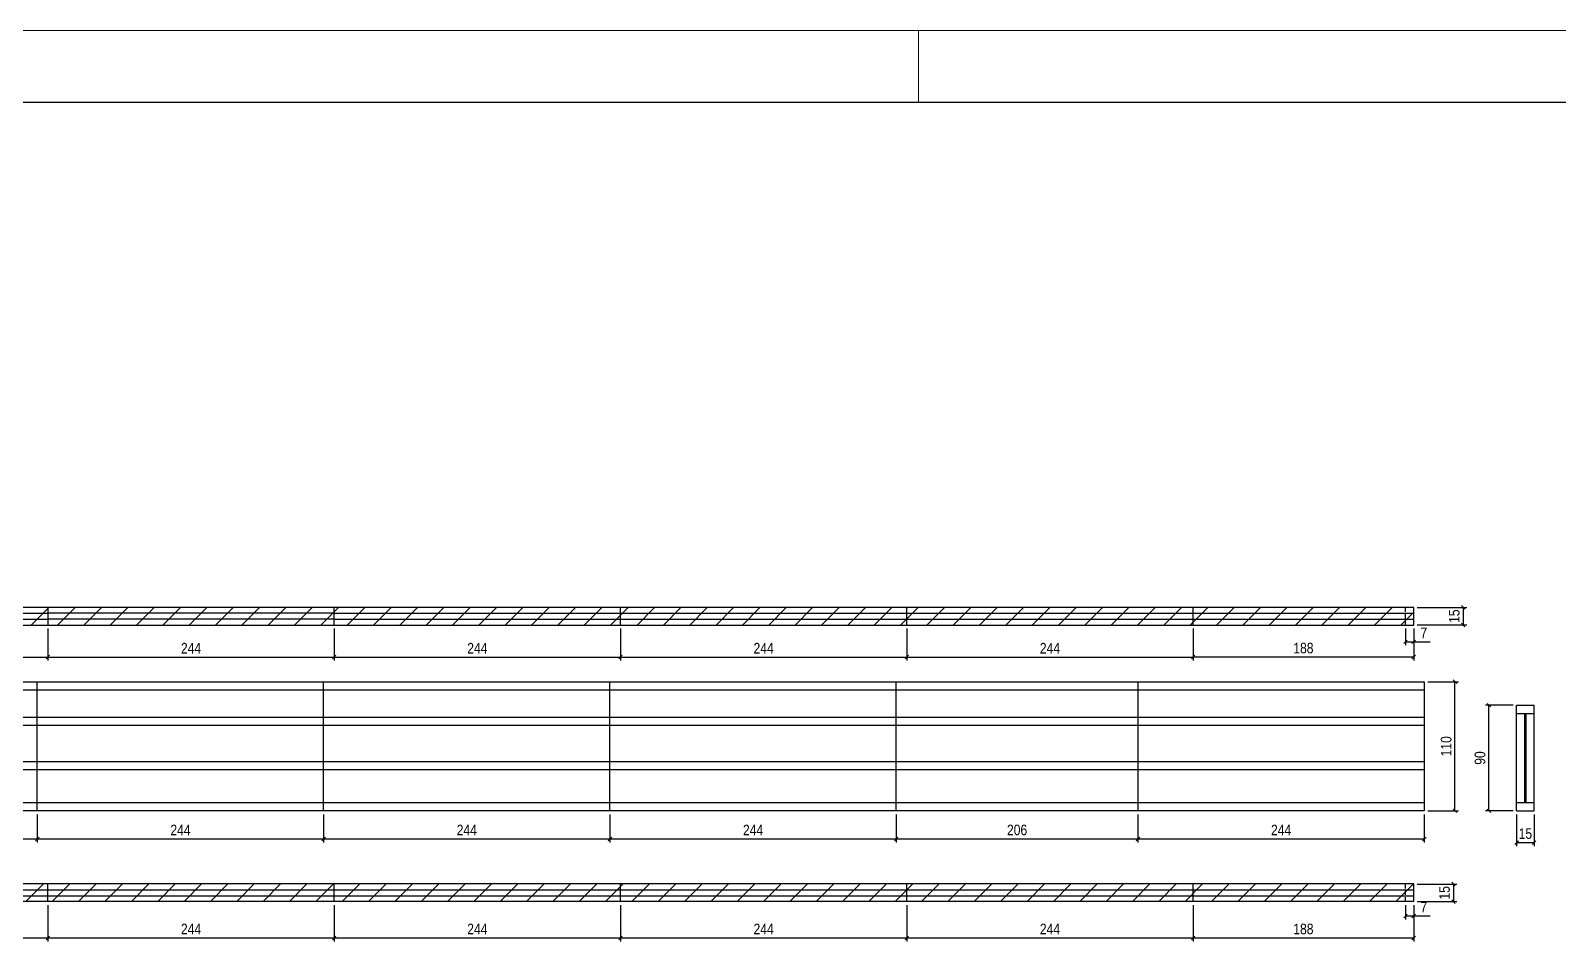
# Model space of a CAD drawing. Extents: x 1860 to 8661, y -614 to 3008.
# Drawn here: x 3394 to 4696, y 2232 to 3008 of the extents above; entities that cross this region are included whole.
import ezdxf

# ---------------------------------------------------------------- set-up
doc = ezdxf.new("R2010")
doc.units = 0
doc.linetypes.add('HIDDEN', pattern=[0.375, 0.25, -0.125])
for name, color, linetype in [('COTA', 241, 'Continuous'), ('Painéis', 200, 'Continuous'), ('SARR_2.2x7', 40, 'Continuous')]:
    doc.layers.add(name, color=color, linetype=linetype)
doc.layers.add('FOLHA', color=255, linetype='Continuous', lineweight=5)
doc.layers.add('Hachura', color=251, linetype='Continuous', lineweight=9)
doc.styles.add('COTA TECNICA-50', font='techl___.ttf', dxfattribs={"height": 9})
doc.dimstyles.new('COTA PAINEL-50', dxfattribs={"dimtxt": 9, "dimasz": 3, "dimexe": 3, "dimexo": 3, "dimgap": 3, "dimtad": 1, "dimdec": 1, "dimzin": 12, "dimdsep": 46, "dimtxsty": 'COTA TECNICA-50', "dimblk1": 'OBLIQUE', "dimblk2": 'OBLIQUE', "dimsah": 1, "dimcen": 0.9, "dimclrd": 4, "dimclre": 4, "dimclrt": 240, "dimadec": 1, "dimazin": 3, "dimtfac": 1, "dimtdec": 1, "dimtmove": 0, "dimatfit": 3, "dimfxl": 1, "dimtolj": 1, "dimtzin": 12, "dimarcsym": 0})

# ---------------------------------------------------------------- blocks, each defined once
blk = doc.blocks.new('_Oblique')
at = {"color": 0, "linetype": 'ByBlock', "lineweight": -2}
blk.add_line((-0.5, -0.5), (0.5, 0.5), dxfattribs=at)
blk = doc.blocks.new('*D1169')
at = {"layer": 'COTA', "color": 4, "lineweight": -2, "transparency": 16777216}
for p, q in [((3164.9, 2262.9), (3164.9, 2232)), ((3408.9, 2262.9), (3408.9, 2232)), ((3164.9, 2235), (3408.9, 2235))]:
    blk.add_line(p, q, dxfattribs=at)
at = {"layer": 'Defpoints', "color": 0, "transparency": 16777216}
for p in [(3164.9, 2265.9), (3408.9, 2265.9), (3408.9, 2235)]:
    blk.add_point(p, dxfattribs=at)
at = {"layer": 'COTA', "color": 4, "lineweight": -2, "transparency": 16777216, "xscale": 3, "yscale": 3, "zscale": 3, "rotation": 180}
blk.add_blockref('_Oblique', (3164.9, 2235), dxfattribs=at)
at = {"layer": 'COTA', "color": 4, "lineweight": -2, "transparency": 16777216, "xscale": 3, "yscale": 3, "zscale": 3}
blk.add_blockref('_Oblique', (3408.9, 2235), dxfattribs=at)
at = {"layer": 'COTA', "color": 240, "transparency": 16777216, "insert": (3286.9, 2242.6), "char_height": 9, "attachment_point": 5, "style": 'COTA TECNICA-50'}
blk.add_mtext('\\A1;244', dxfattribs=at)
blk = doc.blocks.new('*D1170')
at = {"layer": 'COTA', "color": 4, "lineweight": -2, "transparency": 16777216}
for p, q in [((3408.9, 2262.9), (3408.9, 2232)), ((3652.9, 2262.9), (3652.9, 2232)), ((3408.9, 2235), (3652.9, 2235))]:
    blk.add_line(p, q, dxfattribs=at)
at = {"layer": 'Defpoints', "color": 0, "transparency": 16777216}
for p in [(3408.9, 2265.9), (3652.9, 2265.9), (3652.9, 2235)]:
    blk.add_point(p, dxfattribs=at)
at = {"layer": 'COTA', "color": 4, "lineweight": -2, "transparency": 16777216, "xscale": 3, "yscale": 3, "zscale": 3, "rotation": 180}
blk.add_blockref('_Oblique', (3408.9, 2235), dxfattribs=at)
at = {"layer": 'COTA', "color": 4, "lineweight": -2, "transparency": 16777216, "xscale": 3, "yscale": 3, "zscale": 3}
blk.add_blockref('_Oblique', (3652.9, 2235), dxfattribs=at)
at = {"layer": 'COTA', "color": 240, "transparency": 16777216, "insert": (3530.9, 2242.6), "char_height": 9, "attachment_point": 5, "style": 'COTA TECNICA-50'}
blk.add_mtext('\\A1;244', dxfattribs=at)
blk = doc.blocks.new('*D1171')
at = {"layer": 'COTA', "color": 4, "lineweight": -2, "transparency": 16777216}
for p, q in [((3652.9, 2262.9), (3652.9, 2232)), ((3896.9, 2262.9), (3896.9, 2232)), ((3652.9, 2235), (3896.9, 2235))]:
    blk.add_line(p, q, dxfattribs=at)
at = {"layer": 'Defpoints', "color": 0, "transparency": 16777216}
for p in [(3652.9, 2265.9), (3896.9, 2265.9), (3896.9, 2235)]:
    blk.add_point(p, dxfattribs=at)
at = {"layer": 'COTA', "color": 4, "lineweight": -2, "transparency": 16777216, "xscale": 3, "yscale": 3, "zscale": 3, "rotation": 180}
blk.add_blockref('_Oblique', (3652.9, 2235), dxfattribs=at)
at = {"layer": 'COTA', "color": 4, "lineweight": -2, "transparency": 16777216, "xscale": 3, "yscale": 3, "zscale": 3}
blk.add_blockref('_Oblique', (3896.9, 2235), dxfattribs=at)
at = {"layer": 'COTA', "color": 240, "transparency": 16777216, "insert": (3774.9, 2242.6), "char_height": 9, "attachment_point": 5, "style": 'COTA TECNICA-50'}
blk.add_mtext('\\A1;244', dxfattribs=at)
blk = doc.blocks.new('*D1172')
at = {"layer": 'COTA', "color": 4, "lineweight": -2, "transparency": 16777216}
for p, q in [((3896.9, 2262.9), (3896.9, 2232)), ((4140.9, 2262.9), (4140.9, 2232)), ((3896.9, 2235), (4140.9, 2235))]:
    blk.add_line(p, q, dxfattribs=at)
at = {"layer": 'Defpoints', "color": 0, "transparency": 16777216}
for p in [(3896.9, 2265.9), (4140.9, 2265.9), (4140.9, 2235)]:
    blk.add_point(p, dxfattribs=at)
at = {"layer": 'COTA', "color": 4, "lineweight": -2, "transparency": 16777216, "xscale": 3, "yscale": 3, "zscale": 3, "rotation": 180}
blk.add_blockref('_Oblique', (3896.9, 2235), dxfattribs=at)
at = {"layer": 'COTA', "color": 4, "lineweight": -2, "transparency": 16777216, "xscale": 3, "yscale": 3, "zscale": 3}
blk.add_blockref('_Oblique', (4140.9, 2235), dxfattribs=at)
at = {"layer": 'COTA', "color": 240, "transparency": 16777216, "insert": (4018.9, 2242.6), "char_height": 9, "attachment_point": 5, "style": 'COTA TECNICA-50'}
blk.add_mtext('\\A1;244', dxfattribs=at)
blk = doc.blocks.new('*D1173')
at = {"layer": 'COTA', "color": 4, "lineweight": -2, "transparency": 16777216}
for p, q in [((4140.9, 2262.9), (4140.9, 2232)), ((4384.9, 2262.9), (4384.9, 2232)), ((4140.9, 2235), (4384.9, 2235))]:
    blk.add_line(p, q, dxfattribs=at)
at = {"layer": 'Defpoints', "color": 0, "transparency": 16777216}
for p in [(4140.9, 2265.9), (4384.9, 2265.9), (4384.9, 2235)]:
    blk.add_point(p, dxfattribs=at)
at = {"layer": 'COTA', "color": 4, "lineweight": -2, "transparency": 16777216, "xscale": 3, "yscale": 3, "zscale": 3, "rotation": 180}
blk.add_blockref('_Oblique', (4140.9, 2235), dxfattribs=at)
at = {"layer": 'COTA', "color": 4, "lineweight": -2, "transparency": 16777216, "xscale": 3, "yscale": 3, "zscale": 3}
blk.add_blockref('_Oblique', (4384.9, 2235), dxfattribs=at)
at = {"layer": 'COTA', "color": 240, "transparency": 16777216, "insert": (4262.9, 2242.6), "char_height": 9, "attachment_point": 5, "style": 'COTA TECNICA-50'}
blk.add_mtext('\\A1;244', dxfattribs=at)
blk = doc.blocks.new('*D1174')
at = {"layer": 'COTA', "color": 4, "lineweight": -2, "transparency": 16777216}
for p, q in [((4384.9, 2262.9), (4384.9, 2232)), ((4572.9, 2262.9), (4572.9, 2232)), ((4384.9, 2235), (4572.9, 2235))]:
    blk.add_line(p, q, dxfattribs=at)
at = {"layer": 'Defpoints', "color": 0, "transparency": 16777216}
for p in [(4384.9, 2265.9), (4572.9, 2265.9), (4572.9, 2235)]:
    blk.add_point(p, dxfattribs=at)
at = {"layer": 'COTA', "color": 4, "lineweight": -2, "transparency": 16777216, "xscale": 3, "yscale": 3, "zscale": 3, "rotation": 180}
blk.add_blockref('_Oblique', (4384.9, 2235), dxfattribs=at)
at = {"layer": 'COTA', "color": 4, "lineweight": -2, "transparency": 16777216, "xscale": 3, "yscale": 3, "zscale": 3}
blk.add_blockref('_Oblique', (4572.9, 2235), dxfattribs=at)
at = {"layer": 'COTA', "color": 240, "transparency": 16777216, "insert": (4478.9, 2242.6), "char_height": 9, "attachment_point": 5, "style": 'COTA TECNICA-50'}
blk.add_mtext('\\A1;188', dxfattribs=at)
blk = doc.blocks.new('*D1175')
at = {"layer": 'COTA', "color": 4, "lineweight": -2, "transparency": 16777216}
for p, q in [((4565.9, 2262.9), (4565.9, 2250.7)), ((4565.9, 2253.7), (4572.9, 2253.7)), ((4572.9, 2262.9), (4572.9, 2250.7)), ((4572.9, 2253.7), (4587, 2253.7))]:
    blk.add_line(p, q, dxfattribs=at)
at = {"layer": 'Defpoints', "color": 0, "transparency": 16777216}
for p in [(4565.9, 2265.9), (4572.9, 2265.9), (4572.9, 2253.7)]:
    blk.add_point(p, dxfattribs=at)
at = {"layer": 'COTA', "color": 4, "lineweight": -2, "transparency": 16777216, "xscale": 3, "yscale": 3, "zscale": 3, "rotation": 180}
blk.add_blockref('_Oblique', (4565.9, 2253.7), dxfattribs=at)
at = {"layer": 'COTA', "color": 4, "lineweight": -2, "transparency": 16777216, "xscale": 3, "yscale": 3, "zscale": 3}
blk.add_blockref('_Oblique', (4572.9, 2253.7), dxfattribs=at)
at = {"layer": 'COTA', "color": 240, "transparency": 16777216, "insert": (4581.5, 2261.3), "char_height": 9, "attachment_point": 5, "style": 'COTA TECNICA-50'}
blk.add_mtext('\\A1;7', dxfattribs=at)
blk = doc.blocks.new('*D1176')
at = {"layer": 'COTA', "color": 4, "lineweight": -2, "transparency": 16777216}
for p, q in [((4575.9, 2280.9), (4609.8, 2280.9)), ((4606.8, 2280.9), (4606.8, 2265.9)), ((4575.9, 2265.9), (4609.8, 2265.9))]:
    blk.add_line(p, q, dxfattribs=at)
at = {"layer": 'Defpoints', "color": 0, "transparency": 16777216}
for p in [(4572.9, 2280.9), (4572.9, 2265.9), (4606.8, 2265.9)]:
    blk.add_point(p, dxfattribs=at)
at = {"layer": 'COTA', "color": 4, "lineweight": -2, "transparency": 16777216, "xscale": 3, "yscale": 3, "zscale": 3}
for p, rotation in [((4606.8, 2280.9), 90), ((4606.8, 2265.9), 270)]:
    blk.add_blockref('_Oblique', p, dxfattribs=dict(at, rotation=rotation))
at = {"layer": 'COTA', "color": 240, "transparency": 16777216, "insert": (4599.2, 2273.4), "char_height": 9, "attachment_point": 5, "rotation": 90, "style": 'COTA TECNICA-50'}
blk.add_mtext('\\A1;15', dxfattribs=at)
blk = doc.blocks.new('*D1277')
at = {"layer": 'COTA', "color": 4, "lineweight": -2, "transparency": 16777216}
for p, q in [((3155.9, 2340.2), (3155.9, 2316.3)), ((3399.9, 2340.2), (3399.9, 2316.3)), ((3155.9, 2319.3), (3399.9, 2319.3))]:
    blk.add_line(p, q, dxfattribs=at)
at = {"layer": 'Defpoints', "color": 0, "transparency": 16777216}
for p in [(3155.9, 2343.2), (3399.9, 2343.2), (3399.9, 2319.3)]:
    blk.add_point(p, dxfattribs=at)
at = {"layer": 'COTA', "color": 4, "lineweight": -2, "transparency": 16777216, "xscale": 3, "yscale": 3, "zscale": 3, "rotation": 180}
blk.add_blockref('_Oblique', (3155.9, 2319.3), dxfattribs=at)
at = {"layer": 'COTA', "color": 4, "lineweight": -2, "transparency": 16777216, "xscale": 3, "yscale": 3, "zscale": 3}
blk.add_blockref('_Oblique', (3399.9, 2319.3), dxfattribs=at)
at = {"layer": 'COTA', "color": 240, "transparency": 16777216, "insert": (3277.9, 2326.9), "char_height": 9, "attachment_point": 5, "style": 'COTA TECNICA-50'}
blk.add_mtext('\\A1;244', dxfattribs=at)
blk = doc.blocks.new('*D1278')
at = {"layer": 'COTA', "color": 4, "lineweight": -2, "transparency": 16777216}
for p, q in [((3399.9, 2340.2), (3399.9, 2316.3)), ((3643.9, 2340.2), (3643.9, 2316.3)), ((3399.9, 2319.3), (3643.9, 2319.3))]:
    blk.add_line(p, q, dxfattribs=at)
at = {"layer": 'Defpoints', "color": 0, "transparency": 16777216}
for p in [(3399.9, 2343.2), (3643.9, 2343.2), (3643.9, 2319.3)]:
    blk.add_point(p, dxfattribs=at)
at = {"layer": 'COTA', "color": 4, "lineweight": -2, "transparency": 16777216, "xscale": 3, "yscale": 3, "zscale": 3, "rotation": 180}
blk.add_blockref('_Oblique', (3399.9, 2319.3), dxfattribs=at)
at = {"layer": 'COTA', "color": 4, "lineweight": -2, "transparency": 16777216, "xscale": 3, "yscale": 3, "zscale": 3}
blk.add_blockref('_Oblique', (3643.9, 2319.3), dxfattribs=at)
at = {"layer": 'COTA', "color": 240, "transparency": 16777216, "insert": (3521.9, 2326.9), "char_height": 9, "attachment_point": 5, "style": 'COTA TECNICA-50'}
blk.add_mtext('\\A1;244', dxfattribs=at)
blk = doc.blocks.new('*D1279')
at = {"layer": 'COTA', "color": 4, "lineweight": -2, "transparency": 16777216}
for p, q in [((3643.9, 2340.2), (3643.9, 2316.3)), ((3887.9, 2340.2), (3887.9, 2316.3)), ((3643.9, 2319.3), (3887.9, 2319.3))]:
    blk.add_line(p, q, dxfattribs=at)
at = {"layer": 'Defpoints', "color": 0, "transparency": 16777216}
for p in [(3643.9, 2343.2), (3887.9, 2343.2), (3887.9, 2319.3)]:
    blk.add_point(p, dxfattribs=at)
at = {"layer": 'COTA', "color": 4, "lineweight": -2, "transparency": 16777216, "xscale": 3, "yscale": 3, "zscale": 3, "rotation": 180}
blk.add_blockref('_Oblique', (3643.9, 2319.3), dxfattribs=at)
at = {"layer": 'COTA', "color": 4, "lineweight": -2, "transparency": 16777216, "xscale": 3, "yscale": 3, "zscale": 3}
blk.add_blockref('_Oblique', (3887.9, 2319.3), dxfattribs=at)
at = {"layer": 'COTA', "color": 240, "transparency": 16777216, "insert": (3765.9, 2326.9), "char_height": 9, "attachment_point": 5, "style": 'COTA TECNICA-50'}
blk.add_mtext('\\A1;244', dxfattribs=at)
blk = doc.blocks.new('*D1280')
at = {"layer": 'COTA', "color": 4, "lineweight": -2, "transparency": 16777216}
for p, q in [((3887.9, 2340.2), (3887.9, 2316.3)), ((4131.9, 2340.2), (4131.9, 2316.3)), ((3887.9, 2319.3), (4131.9, 2319.3))]:
    blk.add_line(p, q, dxfattribs=at)
at = {"layer": 'Defpoints', "color": 0, "transparency": 16777216}
for p in [(3887.9, 2343.2), (4131.9, 2343.2), (4131.9, 2319.3)]:
    blk.add_point(p, dxfattribs=at)
at = {"layer": 'COTA', "color": 4, "lineweight": -2, "transparency": 16777216, "xscale": 3, "yscale": 3, "zscale": 3, "rotation": 180}
blk.add_blockref('_Oblique', (3887.9, 2319.3), dxfattribs=at)
at = {"layer": 'COTA', "color": 4, "lineweight": -2, "transparency": 16777216, "xscale": 3, "yscale": 3, "zscale": 3}
blk.add_blockref('_Oblique', (4131.9, 2319.3), dxfattribs=at)
at = {"layer": 'COTA', "color": 240, "transparency": 16777216, "insert": (4009.9, 2326.9), "char_height": 9, "attachment_point": 5, "style": 'COTA TECNICA-50'}
blk.add_mtext('\\A1;244', dxfattribs=at)
blk = doc.blocks.new('*D1282')
at = {"layer": 'COTA', "color": 4, "lineweight": -2, "transparency": 16777216}
for p, q in [((4131.9, 2340.2), (4131.9, 2316.3)), ((4337.9, 2340.2), (4337.9, 2316.3)), ((4131.9, 2319.3), (4337.9, 2319.3))]:
    blk.add_line(p, q, dxfattribs=at)
at = {"layer": 'Defpoints', "color": 0, "transparency": 16777216}
for p in [(4131.9, 2343.2), (4337.9, 2343.2), (4337.9, 2319.3)]:
    blk.add_point(p, dxfattribs=at)
at = {"layer": 'COTA', "color": 4, "lineweight": -2, "transparency": 16777216, "xscale": 3, "yscale": 3, "zscale": 3, "rotation": 180}
blk.add_blockref('_Oblique', (4131.9, 2319.3), dxfattribs=at)
at = {"layer": 'COTA', "color": 4, "lineweight": -2, "transparency": 16777216, "xscale": 3, "yscale": 3, "zscale": 3}
blk.add_blockref('_Oblique', (4337.9, 2319.3), dxfattribs=at)
at = {"layer": 'COTA', "color": 240, "transparency": 16777216, "insert": (4234.9, 2326.9), "char_height": 9, "attachment_point": 5, "style": 'COTA TECNICA-50'}
blk.add_mtext('\\A1;206', dxfattribs=at)
blk = doc.blocks.new('*D1283')
at = {"layer": 'COTA', "color": 4, "lineweight": -2, "transparency": 16777216}
for p, q in [((4337.9, 2340.2), (4337.9, 2316.3)), ((4581.9, 2340.2), (4581.9, 2316.3)), ((4337.9, 2319.3), (4581.9, 2319.3))]:
    blk.add_line(p, q, dxfattribs=at)
at = {"layer": 'Defpoints', "color": 0, "transparency": 16777216}
for p in [(4337.9, 2343.2), (4581.9, 2343.2), (4581.9, 2319.3)]:
    blk.add_point(p, dxfattribs=at)
at = {"layer": 'COTA', "color": 4, "lineweight": -2, "transparency": 16777216, "xscale": 3, "yscale": 3, "zscale": 3, "rotation": 180}
blk.add_blockref('_Oblique', (4337.9, 2319.3), dxfattribs=at)
at = {"layer": 'COTA', "color": 4, "lineweight": -2, "transparency": 16777216, "xscale": 3, "yscale": 3, "zscale": 3}
blk.add_blockref('_Oblique', (4581.9, 2319.3), dxfattribs=at)
at = {"layer": 'COTA', "color": 240, "transparency": 16777216, "insert": (4459.9, 2326.9), "char_height": 9, "attachment_point": 5, "style": 'COTA TECNICA-50'}
blk.add_mtext('\\A1;244', dxfattribs=at)
blk = doc.blocks.new('*D1284')
at = {"layer": 'COTA', "color": 4, "lineweight": -2, "transparency": 16777216}
for p, q in [((4584.9, 2453.2), (4611.1, 2453.2)), ((4608.1, 2343.2), (4608.1, 2453.2)), ((4584.9, 2343.2), (4611.1, 2343.2))]:
    blk.add_line(p, q, dxfattribs=at)
at = {"layer": 'Defpoints', "color": 0, "transparency": 16777216}
for p in [(4581.9, 2453.2), (4608.1, 2453.2), (4581.9, 2343.2)]:
    blk.add_point(p, dxfattribs=at)
at = {"layer": 'COTA', "color": 4, "lineweight": -2, "transparency": 16777216, "xscale": 3, "yscale": 3, "zscale": 3}
for p, rotation in [((4608.1, 2453.2), 90), ((4608.1, 2343.2), 270)]:
    blk.add_blockref('_Oblique', p, dxfattribs=dict(at, rotation=rotation))
at = {"layer": 'COTA', "color": 240, "transparency": 16777216, "insert": (4600.6, 2398.2), "char_height": 9, "attachment_point": 5, "rotation": 90, "style": 'COTA TECNICA-50'}
blk.add_mtext('\\A1;110', dxfattribs=at)
blk = doc.blocks.new('*D1265')
at = {"layer": 'COTA', "color": 4, "lineweight": -2, "transparency": 16777216}
for p, q in [((4384.9, 2498.5), (4384.9, 2471.2)), ((4572.9, 2498.5), (4572.9, 2471.2)), ((4572.9, 2474.2), (4384.9, 2474.2))]:
    blk.add_line(p, q, dxfattribs=at)
at = {"layer": 'Defpoints', "color": 0, "transparency": 16777216}
for p in [(4384.9, 2501.5), (4572.9, 2501.5), (4384.9, 2474.2)]:
    blk.add_point(p, dxfattribs=at)
at = {"layer": 'COTA', "color": 4, "lineweight": -2, "transparency": 16777216, "xscale": 3, "yscale": 3, "zscale": 3, "rotation": 180}
blk.add_blockref('_Oblique', (4384.9, 2474.2), dxfattribs=at)
at = {"layer": 'COTA', "color": 4, "lineweight": -2, "transparency": 16777216, "xscale": 3, "yscale": 3, "zscale": 3}
blk.add_blockref('_Oblique', (4572.9, 2474.2), dxfattribs=at)
at = {"layer": 'COTA', "color": 240, "transparency": 16777216, "insert": (4478.9, 2481.8), "char_height": 9, "attachment_point": 5, "style": 'COTA TECNICA-50'}
blk.add_mtext('\\A1;188', dxfattribs=at)
blk = doc.blocks.new('*D1268')
at = {"layer": 'COTA', "color": 4, "lineweight": -2, "transparency": 16777216}
for p, q in [((3164.9, 2498.5), (3164.9, 2471.2)), ((3408.9, 2498.5), (3408.9, 2471.2)), ((3164.9, 2474.2), (3408.9, 2474.2))]:
    blk.add_line(p, q, dxfattribs=at)
at = {"layer": 'Defpoints', "color": 0, "transparency": 16777216}
for p in [(3164.9, 2501.5), (3408.9, 2501.5), (3408.9, 2474.2)]:
    blk.add_point(p, dxfattribs=at)
at = {"layer": 'COTA', "color": 4, "lineweight": -2, "transparency": 16777216, "xscale": 3, "yscale": 3, "zscale": 3, "rotation": 180}
blk.add_blockref('_Oblique', (3164.9, 2474.2), dxfattribs=at)
at = {"layer": 'COTA', "color": 4, "lineweight": -2, "transparency": 16777216, "xscale": 3, "yscale": 3, "zscale": 3}
blk.add_blockref('_Oblique', (3408.9, 2474.2), dxfattribs=at)
at = {"layer": 'COTA', "color": 240, "transparency": 16777216, "insert": (3286.9, 2481.7), "char_height": 9, "attachment_point": 5, "style": 'COTA TECNICA-50'}
blk.add_mtext('\\A1;244', dxfattribs=at)
blk = doc.blocks.new('*D1269')
at = {"layer": 'COTA', "color": 4, "lineweight": -2, "transparency": 16777216}
for p, q in [((4565.9, 2498.5), (4565.9, 2484.2)), ((4565.9, 2487.2), (4572.9, 2487.2)), ((4572.9, 2498.5), (4572.9, 2484.2)), ((4572.9, 2487.2), (4587, 2487.2))]:
    blk.add_line(p, q, dxfattribs=at)
at = {"layer": 'Defpoints', "color": 0, "transparency": 16777216}
for p in [(4565.9, 2501.5), (4572.9, 2501.5), (4572.9, 2487.2)]:
    blk.add_point(p, dxfattribs=at)
at = {"layer": 'COTA', "color": 4, "lineweight": -2, "transparency": 16777216, "xscale": 3, "yscale": 3, "zscale": 3, "rotation": 180}
blk.add_blockref('_Oblique', (4565.9, 2487.2), dxfattribs=at)
at = {"layer": 'COTA', "color": 4, "lineweight": -2, "transparency": 16777216, "xscale": 3, "yscale": 3, "zscale": 3}
blk.add_blockref('_Oblique', (4572.9, 2487.2), dxfattribs=at)
at = {"layer": 'COTA', "color": 240, "transparency": 16777216, "insert": (4581.5, 2494.7), "char_height": 9, "attachment_point": 5, "style": 'COTA TECNICA-50'}
blk.add_mtext('\\A1;7', dxfattribs=at)
blk = doc.blocks.new('*D1270')
at = {"layer": 'COTA', "color": 4, "lineweight": -2, "transparency": 16777216}
for p, q in [((4575.9, 2516.5), (4618.1, 2516.5)), ((4615.1, 2516.5), (4615.1, 2501.5)), ((4575.9, 2501.5), (4618.1, 2501.5))]:
    blk.add_line(p, q, dxfattribs=at)
at = {"layer": 'Defpoints', "color": 0, "transparency": 16777216}
for p in [(4572.9, 2516.5), (4572.9, 2501.5), (4615.1, 2501.5)]:
    blk.add_point(p, dxfattribs=at)
at = {"layer": 'COTA', "color": 4, "lineweight": -2, "transparency": 16777216, "xscale": 3, "yscale": 3, "zscale": 3}
for p, rotation in [((4615.1, 2516.5), 90), ((4615.1, 2501.5), 270)]:
    blk.add_blockref('_Oblique', p, dxfattribs=dict(at, rotation=rotation))
at = {"layer": 'COTA', "color": 240, "transparency": 16777216, "insert": (4607.5, 2509), "char_height": 9, "attachment_point": 5, "rotation": 90, "style": 'COTA TECNICA-50'}
blk.add_mtext('\\A1;15', dxfattribs=at)
blk = doc.blocks.new('*D1272')
at = {"layer": 'COTA', "color": 4, "lineweight": -2, "transparency": 16777216}
for p, q in [((3408.9, 2498.5), (3408.9, 2471.2)), ((3652.9, 2498.5), (3652.9, 2471.2)), ((3408.9, 2474.2), (3652.9, 2474.2))]:
    blk.add_line(p, q, dxfattribs=at)
at = {"layer": 'Defpoints', "color": 0, "transparency": 16777216}
for p in [(3408.9, 2501.5), (3652.9, 2501.5), (3652.9, 2474.2)]:
    blk.add_point(p, dxfattribs=at)
at = {"layer": 'COTA', "color": 4, "lineweight": -2, "transparency": 16777216, "xscale": 3, "yscale": 3, "zscale": 3, "rotation": 180}
blk.add_blockref('_Oblique', (3408.9, 2474.2), dxfattribs=at)
at = {"layer": 'COTA', "color": 4, "lineweight": -2, "transparency": 16777216, "xscale": 3, "yscale": 3, "zscale": 3}
blk.add_blockref('_Oblique', (3652.9, 2474.2), dxfattribs=at)
at = {"layer": 'COTA', "color": 240, "transparency": 16777216, "insert": (3530.9, 2481.7), "char_height": 9, "attachment_point": 5, "style": 'COTA TECNICA-50'}
blk.add_mtext('\\A1;244', dxfattribs=at)
blk = doc.blocks.new('*D1273')
at = {"layer": 'COTA', "color": 4, "lineweight": -2, "transparency": 16777216}
for p, q in [((3652.9, 2498.5), (3652.9, 2471.2)), ((3896.9, 2498.5), (3896.9, 2471.2)), ((3652.9, 2474.2), (3896.9, 2474.2))]:
    blk.add_line(p, q, dxfattribs=at)
at = {"layer": 'Defpoints', "color": 0, "transparency": 16777216}
for p in [(3652.9, 2501.5), (3896.9, 2501.5), (3896.9, 2474.2)]:
    blk.add_point(p, dxfattribs=at)
at = {"layer": 'COTA', "color": 4, "lineweight": -2, "transparency": 16777216, "xscale": 3, "yscale": 3, "zscale": 3, "rotation": 180}
blk.add_blockref('_Oblique', (3652.9, 2474.2), dxfattribs=at)
at = {"layer": 'COTA', "color": 4, "lineweight": -2, "transparency": 16777216, "xscale": 3, "yscale": 3, "zscale": 3}
blk.add_blockref('_Oblique', (3896.9, 2474.2), dxfattribs=at)
at = {"layer": 'COTA', "color": 240, "transparency": 16777216, "insert": (3774.9, 2481.7), "char_height": 9, "attachment_point": 5, "style": 'COTA TECNICA-50'}
blk.add_mtext('\\A1;244', dxfattribs=at)
blk = doc.blocks.new('*D1274')
at = {"layer": 'COTA', "color": 4, "lineweight": -2, "transparency": 16777216}
for p, q in [((3896.9, 2498.5), (3896.9, 2471.2)), ((4140.9, 2498.5), (4140.9, 2471.2)), ((3896.9, 2474.2), (4140.9, 2474.2))]:
    blk.add_line(p, q, dxfattribs=at)
at = {"layer": 'Defpoints', "color": 0, "transparency": 16777216}
for p in [(3896.9, 2501.5), (4140.9, 2501.5), (4140.9, 2474.2)]:
    blk.add_point(p, dxfattribs=at)
at = {"layer": 'COTA', "color": 4, "lineweight": -2, "transparency": 16777216, "xscale": 3, "yscale": 3, "zscale": 3, "rotation": 180}
blk.add_blockref('_Oblique', (3896.9, 2474.2), dxfattribs=at)
at = {"layer": 'COTA', "color": 4, "lineweight": -2, "transparency": 16777216, "xscale": 3, "yscale": 3, "zscale": 3}
blk.add_blockref('_Oblique', (4140.9, 2474.2), dxfattribs=at)
at = {"layer": 'COTA', "color": 240, "transparency": 16777216, "insert": (4018.9, 2481.7), "char_height": 9, "attachment_point": 5, "style": 'COTA TECNICA-50'}
blk.add_mtext('\\A1;244', dxfattribs=at)
blk = doc.blocks.new('*D1275')
at = {"layer": 'COTA', "color": 4, "lineweight": -2, "transparency": 16777216}
for p, q in [((4140.9, 2498.5), (4140.9, 2471.2)), ((4384.9, 2498.5), (4384.9, 2471.2)), ((4140.9, 2474.2), (4384.9, 2474.2))]:
    blk.add_line(p, q, dxfattribs=at)
at = {"layer": 'Defpoints', "color": 0, "transparency": 16777216}
for p in [(4140.9, 2501.5), (4384.9, 2501.5), (4384.9, 2474.2)]:
    blk.add_point(p, dxfattribs=at)
at = {"layer": 'COTA', "color": 4, "lineweight": -2, "transparency": 16777216, "xscale": 3, "yscale": 3, "zscale": 3, "rotation": 180}
blk.add_blockref('_Oblique', (4140.9, 2474.2), dxfattribs=at)
at = {"layer": 'COTA', "color": 4, "lineweight": -2, "transparency": 16777216, "xscale": 3, "yscale": 3, "zscale": 3}
blk.add_blockref('_Oblique', (4384.9, 2474.2), dxfattribs=at)
at = {"layer": 'COTA', "color": 240, "transparency": 16777216, "insert": (4262.9, 2481.7), "char_height": 9, "attachment_point": 5, "style": 'COTA TECNICA-50'}
blk.add_mtext('\\A1;244', dxfattribs=at)
blk = doc.blocks.new('*D1285')
at = {"layer": 'COTA', "color": 4, "lineweight": -2, "transparency": 16777216}
for p, q in [((4660.6, 2340.2), (4660.6, 2313.2)), ((4675.6, 2340.2), (4675.6, 2313.2)), ((4660.6, 2316.2), (4675.6, 2316.2))]:
    blk.add_line(p, q, dxfattribs=at)
at = {"layer": 'Defpoints', "color": 0, "transparency": 16777216}
for p in [(4660.6, 2343.2), (4675.6, 2343.2), (4675.6, 2316.2)]:
    blk.add_point(p, dxfattribs=at)
at = {"layer": 'COTA', "color": 4, "lineweight": -2, "transparency": 16777216, "xscale": 3, "yscale": 3, "zscale": 3, "rotation": 180}
blk.add_blockref('_Oblique', (4660.6, 2316.2), dxfattribs=at)
at = {"layer": 'COTA', "color": 4, "lineweight": -2, "transparency": 16777216, "xscale": 3, "yscale": 3, "zscale": 3}
blk.add_blockref('_Oblique', (4675.6, 2316.2), dxfattribs=at)
at = {"layer": 'COTA', "color": 240, "transparency": 16777216, "insert": (4668.1, 2323.8), "char_height": 9, "attachment_point": 5, "style": 'COTA TECNICA-50'}
blk.add_mtext('\\A1;15', dxfattribs=at)
blk = doc.blocks.new('*D1286')
at = {"layer": 'COTA', "color": 4, "lineweight": -2, "transparency": 16777216}
for p, q in [((4657.6, 2433.2), (4634, 2433.2)), ((4637, 2343.2), (4637, 2433.2)), ((4657.6, 2343.2), (4634, 2343.2))]:
    blk.add_line(p, q, dxfattribs=at)
at = {"layer": 'Defpoints', "color": 0, "transparency": 16777216}
for p in [(4637, 2433.2), (4660.6, 2433.2), (4660.6, 2343.2)]:
    blk.add_point(p, dxfattribs=at)
at = {"layer": 'COTA', "color": 4, "lineweight": -2, "transparency": 16777216, "xscale": 3, "yscale": 3, "zscale": 3}
for p, rotation in [((4637, 2433.2), 90), ((4637, 2343.2), 270)]:
    blk.add_blockref('_Oblique', p, dxfattribs=dict(at, rotation=rotation))
at = {"layer": 'COTA', "color": 240, "transparency": 16777216, "insert": (4629.4, 2388.2), "char_height": 9, "attachment_point": 5, "rotation": 90, "style": 'COTA TECNICA-50'}
blk.add_mtext('\\A1;90', dxfattribs=at)

msp = doc.modelspace()

# ---------------------------------------------------------------- hatches: boundary and pattern name
at = {"layer": 'Hachura', "linetype": 'ByBlock'}
h = msp.add_hatch(dxfattribs=at)
h.set_pattern_fill('ANSI31', color=256, scale=5)
h.set_pattern_definition([(45, (31.793, -187.828), (-11.22532, 11.22532), [])])
h.paths.add_polyline_path([(2920.89, 2516.47), (2676.89, 2516.47), (2676.89, 2501.47), (2920.89, 2501.47)])
h.paths.add_polyline_path([(3164.89, 2516.47), (2920.89, 2516.47), (2920.89, 2501.47), (3164.89, 2501.47)])
h.paths.add_polyline_path([(3408.89, 2516.47), (3164.89, 2516.47), (3164.89, 2501.47), (3408.89, 2501.47)])
h.paths.add_polyline_path([(3652.89, 2516.47), (3408.89, 2516.47), (3408.89, 2501.47), (3652.89, 2501.47)])
h.paths.add_polyline_path([(3896.89, 2516.47), (3652.89, 2516.47), (3652.89, 2501.47), (3896.89, 2501.47)])
h.paths.add_polyline_path([(4140.89, 2516.47), (3896.89, 2516.47), (3896.89, 2501.47), (4140.89, 2501.47)])
h.paths.add_polyline_path([(4384.89, 2516.47), (4140.89, 2516.47), (4140.89, 2501.47), (4384.89, 2501.47)])
h.paths.add_polyline_path([(4572.89, 2516.47), (4384.89, 2516.47), (4384.89, 2501.47), (4572.89, 2501.47)])
h = msp.add_hatch(dxfattribs=at)
h.set_pattern_fill('ANSI31', color=256, scale=5)
h.set_pattern_definition([(45, (0, 88.058), (-11.22532, 11.22532), [])])
h.paths.add_polyline_path([(2920.89, 2265.95), (2920.89, 2280.95), (2676.89, 2280.95), (2676.89, 2265.95)])
h.paths.add_polyline_path([(2920.89, 2280.95), (2920.89, 2265.95), (3164.89, 2265.95), (3164.89, 2280.95)])
h.paths.add_polyline_path([(3408.89, 2265.95), (3408.89, 2280.95), (3164.89, 2280.95), (3164.89, 2265.95)])
h.paths.add_polyline_path([(3652.89, 2265.95), (3652.89, 2280.95), (3408.89, 2280.95), (3408.89, 2265.95)])
h.paths.add_polyline_path([(3896.89, 2265.95), (3896.89, 2280.95), (3652.89, 2280.95), (3652.89, 2265.95)])
h.paths.add_polyline_path([(3896.89, 2280.95), (3896.89, 2265.95), (4140.89, 2265.95), (4140.89, 2280.95)])
h.paths.add_polyline_path([(4384.89, 2265.95), (4384.89, 2280.95), (4140.89, 2280.95), (4140.89, 2265.95)])
h.paths.add_polyline_path([(4384.89, 2280.95), (4384.89, 2265.95), (4572.89, 2265.95), (4572.89, 2280.95)])

# ---------------------------------------------------------------- linework, layer by layer
at = {"color": 30}
msp.add_line((2012.11, 2946.69), (8600.49, 2946.69), dxfattribs=at)
at = {"layer": 'FOLHA'}
for p, q in [((1859.7, 3007.66), (8661.45, 3007.66)), ((4150.82, 3007.66), (4150.82, 2946.69))]:
    msp.add_line(p, q, dxfattribs=at)
at = {"layer": 'Painéis'}
for p, q in [((3408.89, 2516.47), (3408.89, 2501.47)), ((3652.89, 2501.47), (3652.89, 2516.47)), ((3652.89, 2501.47), (3652.89, 2516.47)), ((3896.89, 2501.47), (3896.89, 2516.47)), ((4140.89, 2501.47), (4140.89, 2516.47)), ((4384.89, 2501.47), (4384.89, 2516.47)), ((2667.89, 2453.22), (4581.89, 2453.22)), ((3399.89, 2343.22), (3399.89, 2453.22)), ((3643.89, 2343.22), (3643.89, 2453.22)), ((3887.89, 2343.22), (3887.89, 2453.22)), ((4131.89, 2343.22), (4131.89, 2453.22)), ((4337.89, 2453.22), (4337.89, 2343.22)), ((4581.89, 2453.22), (4581.89, 2343.22)), ((4660.63, 2343.22), (4660.63, 2433.22)), ((4660.63, 2433.22), (4675.63, 2433.22)), ((4675.63, 2343.22), (4675.63, 2433.22)), ((4581.89, 2343.22), (2667.89, 2343.22)), ((4660.63, 2343.22), (4675.63, 2343.22)), ((4572.89, 2280.95), (2676.89, 2280.95)), ((3408.89, 2265.95), (3408.89, 2280.95)), ((3652.89, 2265.95), (3652.89, 2280.95)), ((3896.89, 2265.95), (3896.89, 2280.95)), ((4140.89, 2265.95), (4140.89, 2280.95)), ((4384.89, 2265.95), (4384.89, 2280.95)), ((4572.89, 2265.95), (4572.89, 2280.95)), ((4572.89, 2265.95), (2676.89, 2265.95))]:
    msp.add_line(p, q, dxfattribs=at)
msp.add_lwpolyline([(2676.89, 2501.47), (4572.89, 2501.47), (4572.89, 2516.47), (2676.89, 2516.47)], close=True, dxfattribs=at)
at = {"layer": 'SARR_2.2x7', "linetype": 'HIDDEN', "ltscale": 15}
for p, q in [((4565.89, 2501.47), (4565.89, 2516.47)), ((4565.89, 2265.95), (4565.89, 2280.95))]:
    msp.add_line(p, q, dxfattribs=at)
at = {"layer": 'SARR_2.2x7'}
for p, q in [((3164.89, 2511.47), (3408.89, 2511.47)), ((3164.89, 2506.47), (3408.89, 2506.47)), ((3652.89, 2511.47), (3408.89, 2511.47)), ((3652.89, 2506.47), (3408.89, 2506.47)), ((3652.89, 2511.47), (3896.89, 2511.47)), ((3652.89, 2506.47), (3896.89, 2506.47)), ((3896.89, 2511.47), (4140.89, 2511.47)), ((3896.89, 2506.47), (4140.89, 2506.47)), ((4140.89, 2511.47), (4384.89, 2511.47)), ((4140.89, 2506.47), (4384.89, 2506.47)), ((4384.89, 2511.47), (4572.89, 2511.47)), ((4384.89, 2506.47), (4572.89, 2506.47)), ((3155.89, 2446.22), (3399.89, 2446.22)), ((3399.89, 2446.22), (3643.89, 2446.22)), ((3643.89, 2446.22), (3887.89, 2446.22)), ((3887.89, 2446.22), (4131.89, 2446.22)), ((4131.89, 2446.22), (4337.89, 2446.22)), ((4337.89, 2446.22), (4581.89, 2446.22)), ((3155.89, 2423.11), (3399.89, 2423.11)), ((3399.89, 2423.11), (3643.89, 2423.11)), ((3643.89, 2423.11), (3887.89, 2423.11)), ((3887.89, 2423.11), (4131.89, 2423.11)), ((4131.89, 2423.11), (4337.89, 2423.11)), ((4337.89, 2423.11), (4581.89, 2423.11)), ((3155.89, 2416.11), (3399.89, 2416.11)), ((3399.89, 2416.11), (3643.89, 2416.11)), ((3643.89, 2416.11), (3887.89, 2416.11)), ((3887.89, 2416.11), (4131.89, 2416.11)), ((4131.89, 2416.11), (4337.89, 2416.11)), ((4337.89, 2416.11), (4581.89, 2416.11)), ((3155.89, 2385.34), (3399.89, 2385.34)), ((3399.89, 2385.34), (3643.89, 2385.34)), ((3643.89, 2385.34), (3887.89, 2385.34)), ((3887.89, 2385.34), (4131.89, 2385.34)), ((4131.89, 2385.34), (4337.89, 2385.34)), ((4337.89, 2385.34), (4581.89, 2385.34)), ((3155.89, 2378.34), (3399.89, 2378.34)), ((3399.89, 2378.34), (3643.89, 2378.34)), ((3643.89, 2378.34), (3887.89, 2378.34)), ((3887.89, 2378.34), (4131.89, 2378.34)), ((4131.89, 2378.34), (4337.89, 2378.34)), ((4337.89, 2378.34), (4581.89, 2378.34)), ((3155.89, 2350.22), (3399.89, 2350.22)), ((3399.89, 2350.22), (3643.89, 2350.22)), ((3643.89, 2350.22), (3887.89, 2350.22)), ((3887.89, 2350.22), (4131.89, 2350.22)), ((4131.89, 2350.22), (4337.89, 2350.22)), ((4337.89, 2350.22), (4581.89, 2350.22)), ((3164.89, 2275.95), (3408.89, 2275.95)), ((3164.89, 2270.95), (3408.89, 2270.95)), ((3408.89, 2275.95), (3652.89, 2275.95)), ((3408.89, 2270.95), (3652.89, 2270.95)), ((3652.89, 2275.95), (3896.89, 2275.95)), ((3652.89, 2270.95), (3896.89, 2270.95)), ((3896.89, 2275.95), (4140.89, 2275.95)), ((3896.89, 2270.95), (4140.89, 2270.95)), ((4140.89, 2275.95), (4384.89, 2275.95)), ((4140.89, 2270.95), (4384.89, 2270.95)), ((4384.89, 2275.95), (4572.89, 2275.95)), ((4384.89, 2270.95), (4572.89, 2270.95))]:
    msp.add_line(p, q, dxfattribs=at)
at = {"layer": 'SARR_2.2x7', "linetype": 'Continuous'}
for p, q in [((4660.63, 2426.22), (4675.63, 2426.22)), ((4667.63, 2350.22), (4667.63, 2426.22)), ((4668.63, 2350.22), (4668.63, 2426.22)), ((4660.63, 2350.22), (4675.63, 2350.22))]:
    msp.add_line(p, q, dxfattribs=at)

# ---------------------------------------------------------------- dimensions: what is measured, and where the dimension line sits
at = {"layer": 'COTA'}
for base, p1, p2, angle, picture, middle in [((4615.08, 2501.47), (4572.89, 2516.47), (4572.89, 2501.47), 90, '*D1270', (4607.48, 2508.97)), ((4608.14, 2453.22), (4581.89, 2343.22), (4581.89, 2453.22), 90, '*D1284', (4600.55, 2398.22)), ((4637.04, 2433.22), (4660.63, 2343.22), (4660.63, 2433.22), 90, '*D1286', (4629.42, 2388.22)), ((4606.81, 2265.95), (4572.89, 2280.95), (4572.89, 2265.95), 90, '*D1176', (4599.21, 2273.45)), ((4572.89, 2253.7), (4565.89, 2265.95), (4572.89, 2265.95), 180, '*D1175', (4581.47, 2261.27))]:
    dim = msp.add_linear_dim(base=base, p1=p1, p2=p2, angle=angle, dimstyle='COTA PAINEL-50', dxfattribs=at)
    dim.commit()
    dim.dimension.update_dxf_attribs({"geometry": picture, "text_midpoint": middle})
for base, p1, p2, picture, middle in [((3408.89, 2474.18), (3164.89, 2501.47), (3408.89, 2501.47), '*D1268', (3286.89, 2481.74)), ((3896.89, 2474.18), (3652.89, 2501.47), (3896.89, 2501.47), '*D1273', (3774.89, 2481.74)), ((4140.89, 2474.18), (3896.89, 2501.47), (4140.89, 2501.47), '*D1274', (4018.89, 2481.74)), ((4384.89, 2474.18), (4140.89, 2501.47), (4384.89, 2501.47), '*D1275', (4262.89, 2481.74)), ((3399.89, 2319.35), (3155.89, 2343.22), (3399.89, 2343.22), '*D1277', (3277.89, 2326.91)), ((3643.89, 2319.35), (3399.89, 2343.22), (3643.89, 2343.22), '*D1278', (3521.89, 2326.91)), ((3887.89, 2319.35), (3643.89, 2343.22), (3887.89, 2343.22), '*D1279', (3765.89, 2326.91)), ((4131.89, 2319.35), (3887.89, 2343.22), (4131.89, 2343.22), '*D1280', (4009.89, 2326.91)), ((4337.89, 2319.35), (4131.89, 2343.22), (4337.89, 2343.22), '*D1282', (4234.89, 2326.94)), ((4581.89, 2319.35), (4337.89, 2343.22), (4581.89, 2343.22), '*D1283', (4459.89, 2326.91)), ((3408.89, 2235.03), (3164.89, 2265.95), (3408.89, 2265.95), '*D1169', (3286.89, 2242.6)), ((3652.89, 2235.03), (3408.89, 2265.95), (3652.89, 2265.95), '*D1170', (3530.89, 2242.6)), ((3896.89, 2235.03), (3652.89, 2265.95), (3896.89, 2265.95), '*D1171', (3774.89, 2242.6)), ((4140.89, 2235.03), (3896.89, 2265.95), (4140.89, 2265.95), '*D1172', (4018.89, 2242.6)), ((4384.89, 2235.03), (4140.89, 2265.95), (4384.89, 2265.95), '*D1173', (4262.89, 2242.6)), ((4572.89, 2235.03), (4384.89, 2265.95), (4572.89, 2265.95), '*D1174', (4478.89, 2242.62))]:
    dim = msp.add_linear_dim(base=base, p1=p1, p2=p2, dimstyle='COTA PAINEL-50', override={"dimtmove": 1}, dxfattribs=at)
    dim.commit()
    dim.dimension.update_dxf_attribs({"geometry": picture, "text_midpoint": middle})
for base, p1, p2, picture, middle in [((3652.89, 2474.18), (3408.89, 2501.47), (3652.89, 2501.47), '*D1272', (3530.89, 2481.74)), ((4384.89, 2474.18), (4572.89, 2501.47), (4384.89, 2501.47), '*D1265', (4478.89, 2481.76)), ((4572.89, 2487.17), (4565.89, 2501.47), (4572.89, 2501.47), '*D1269', (4581.47, 2494.74)), ((4675.63, 2316.22), (4660.63, 2343.22), (4675.63, 2343.22), '*D1285', (4668.13, 2323.82))]:
    dim = msp.add_linear_dim(base=base, p1=p1, p2=p2, dimstyle='COTA PAINEL-50', dxfattribs=at)
    dim.commit()
    dim.dimension.update_dxf_attribs({"geometry": picture, "text_midpoint": middle})

doc.saveas('drawing.dxf')
